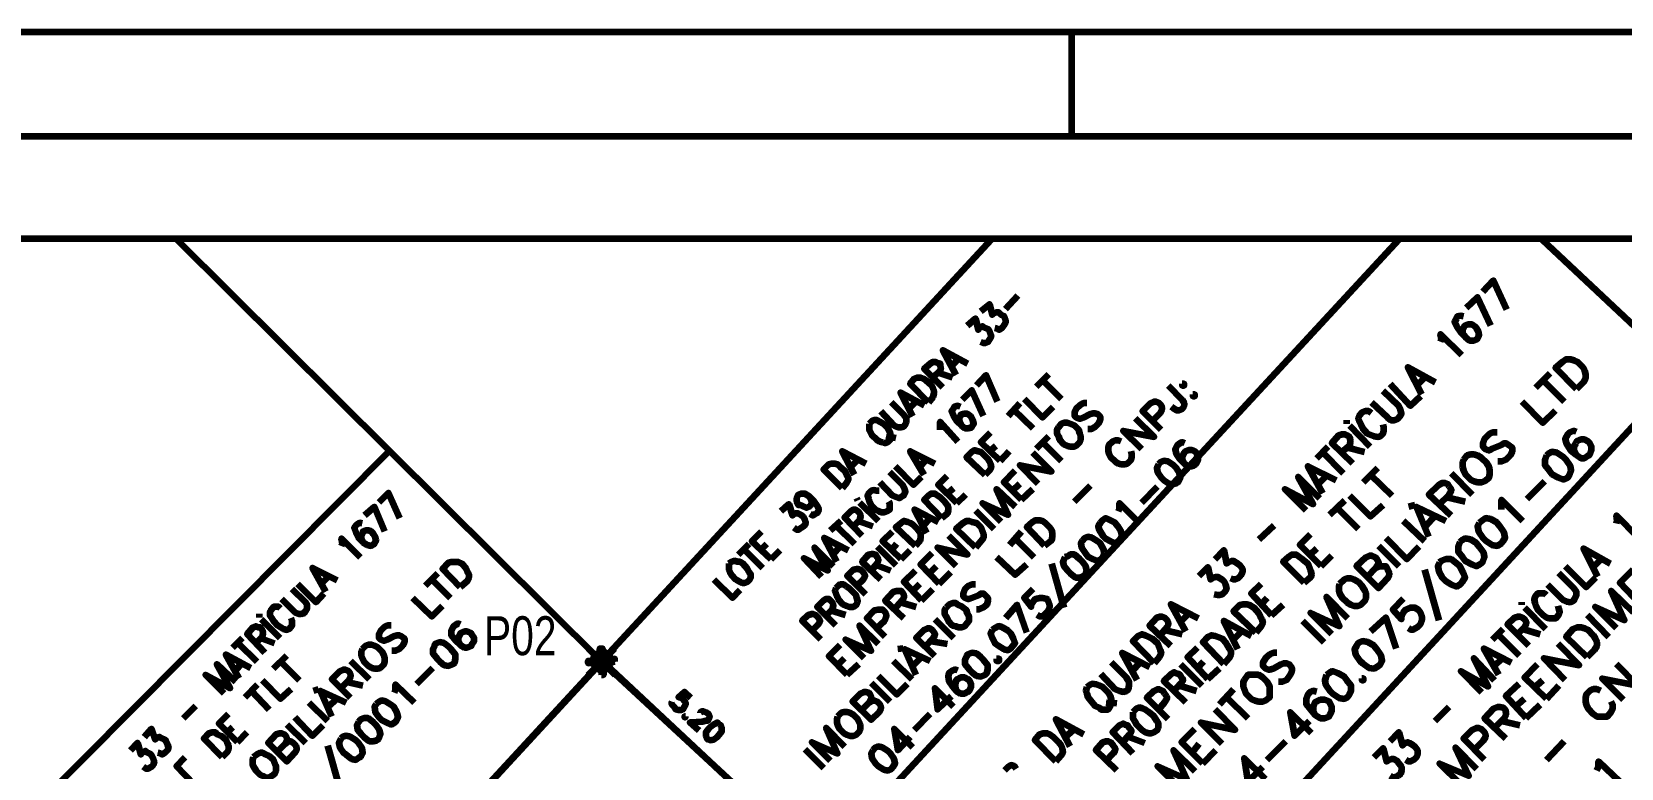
# Model space of a CAD drawing. Header units: inches. Extents: x 1 to 529, y -1 to 335.
# Drawn here: x 69.4 to 189.2, y 279.4 to 334.9 of the extents above; entities that cross this region are included whole.
import ezdxf

# ---------------------------------------------------------------- set-up
doc = ezdxf.new("R2010")
doc.units = ezdxf.units.IN
for name, color, linetype, lineweight in [('H', 7, 'CONTINUOUS', 100), ('P', 250, 'CONTINUOUS', 100), ('Text', 250, 'CONTINUOUS', 100)]:
    doc.layers.add(name, color=color, linetype=linetype, lineweight=lineweight)
doc.styles.get("Standard").update_dxf_attribs({"font": 'txt', "width": 0.75})

msp = doc.modelspace()

# ---------------------------------------------------------------- hatches: boundary and pattern name
at = {"layer": 'H', "linetype": 'CONTINUOUS'}
for points in [[(112.47, 286.4), (112.2, 288.4), (112.33, 286.4), (112.47, 286.4), (112.2, 288.4), (112.4, 288.4)], [(113.33, 287.6), (111.33, 287.27), (113.33, 287.4), (113.33, 287.6), (111.33, 287.27), (111.33, 287.47)]]:
    msp.add_hatch(color=252, dxfattribs=at).paths.add_polyline_path(points)

# ---------------------------------------------------------------- linework, layer by layer
at = {"layer": 'P', "color": 252, "linetype": 'CONTINUOUS'}
for points in [[(1.2, 334.87), (474.8, 334.87), (474.8, 0), (1.2, 0), (1.2, 334.87)], [(147.8, 327), (147.8, 334.87)], [(18.07, 327), (466.93, 327), (466.93, 7.87), (18.07, 7.87), (18.07, 327)], [(23.4, 24.27), (370.13, 24.27), (370.13, 319.27), (23.4, 319.27), (23.4, 24.27)], [(112.33, 287.4), (80.33, 319.2)], [(141.73, 319.2), (112.33, 287.4)], [(172.47, 319.2), (128.8, 272)], [(183.27, 319.2), (292.67, 216.53)], [(180.6, 313.93), (179.6, 316.13), (178.8, 315.27)], [(140.93, 313.8), (141.6, 314.33), (141.8, 313.53), (141.93, 313.67), (142.13, 313.73), (142.27, 313.73), (142.47, 313.53), (142.67, 313.47), (142.8, 313.13), (142.8, 312.93), (142.67, 312.73), (142.53, 312.53), (142.33, 312.4), (142.2, 312.47), (142, 312.53)], [(142.8, 314), (143.73, 315)], [(179.4, 312.73), (178.4, 314.87), (177.53, 314.07)], [(139.93, 312.73), (140.53, 313.27), (140.73, 312.4), (140.87, 312.6), (141.07, 312.67), (141.13, 312.6), (141.47, 312.47), (141.53, 312.4), (141.67, 312.07), (141.73, 311.87), (141.6, 311.67), (141.47, 311.47), (141.27, 311.4), (141.13, 311.4), (140.93, 311.47)], [(177.33, 313.4), (177.13, 313.47), (176.87, 313.4), (176.8, 313.27), (176.67, 313), (176.8, 312.67), (177.13, 312.2), (177.47, 311.87), (177.8, 311.6), (178.13, 311.6), (178.33, 311.67), (178.4, 311.73), (178.53, 312), (178.47, 312.27), (178.33, 312.53), (178.27, 312.6), (178, 312.8), (177.67, 312.8), (177.47, 312.73), (177.4, 312.67), (177.27, 312.4), (177.27, 312.13), (177.47, 311.87)], [(175.6, 311.53), (175.67, 311.73), (175.6, 312.07), (177.2, 310.53)], [(139.07, 309), (138.07, 310.87), (139.93, 309.87)], [(138.07, 308.07), (136.67, 309.47), (137.2, 309.93), (137.33, 310), (137.53, 310), (137.67, 309.93), (137.87, 309.87), (137.87, 309.67), (137.93, 309.53), (137.87, 309.33), (137.33, 308.8)], [(138.73, 309.67), (139.2, 310.2)], [(194, 309.33), (145.4, 256.73)], [(174.2, 307.53), (173.13, 309.6), (175.2, 308.47)], [(185.87, 307.93), (184.27, 309.53), (184.8, 310), (185.07, 310.2), (185.4, 310.2), (185.67, 310.13), (185.93, 310), (186.33, 309.6), (186.47, 309.33), (186.53, 309.07), (186.53, 308.73), (186.4, 308.47), (185.87, 307.93)], [(137, 306.93), (135.6, 308.33), (135.93, 308.73), (136.13, 308.8), (136.4, 308.8), (136.6, 308.73), (136.8, 308.6), (137.2, 308.27), (137.33, 308), (137.4, 307.8), (137.4, 307.6), (137.33, 307.33), (137, 306.93)], [(137.67, 309.2), (138.8, 308.8)], [(142.2, 307), (141.33, 309), (140.6, 308.2)], [(145.13, 308.13), (146.07, 309.07)], [(145.6, 308.6), (147, 307.2)], [(155.07, 308.2), (156.13, 307.13), (156.27, 306.87), (156.27, 306.73), (156.2, 306.53), (156.07, 306.4), (155.87, 306.33), (155.73, 306.33), (155.47, 306.47), (155.33, 306.6)], [(156.13, 308.33), (156.13, 308.2), (156.27, 308.2), (156.27, 308.33), (156.13, 308.33)], [(171.8, 308.33), (173.33, 306.67), (174.13, 307.4)], [(173.87, 308.27), (174.47, 308.87)], [(182.8, 308.07), (183.87, 309.13)], [(183.33, 308.6), (184.93, 307)], [(133.4, 306.27), (134.4, 305.2), (134.67, 305.07), (134.93, 305.07), (135.13, 305.13), (135.27, 305.27), (135.33, 305.47), (135.33, 305.73), (135.13, 306), (134.2, 306.93)], [(135.8, 305.87), (134.87, 307.67), (136.67, 306.73)], [(135.53, 306.47), (136.07, 307)], [(141.13, 305.93), (140.27, 307.87), (139.53, 307.13)], [(143, 305.93), (143.87, 306.87)], [(144.2, 307.2), (145.6, 305.8), (146.4, 306.6)], [(148.93, 306.87), (148.67, 306.87), (148.4, 306.73), (148.13, 306.47), (148, 306.2), (148, 305.93), (148.13, 305.8), (148.33, 305.73), (148.47, 305.73), (148.67, 305.8), (149.2, 306.07), (149.4, 306.13), (149.53, 306.13), (149.73, 306.07), (149.93, 305.87), (149.93, 305.6), (149.8, 305.33), (149.53, 305.07), (149.27, 304.93), (149, 304.93)], [(154.53, 304.87), (153.13, 306.27), (153.73, 306.87), (154, 307), (154.13, 307), (154.33, 306.93), (154.53, 306.73), (154.6, 306.53), (154.6, 306.4), (154.47, 306.13), (153.87, 305.53)], [(156.93, 307.53), (156.93, 307.4), (157.07, 307.4), (157.07, 307.53), (156.93, 307.53)], [(170.4, 306.93), (171.6, 305.8), (171.87, 305.6), (172.13, 305.6), (172.4, 305.73), (172.53, 305.87), (172.67, 306.07), (172.6, 306.4), (172.47, 306.67), (171.27, 307.8)], [(181.73, 307), (183.33, 305.4), (184.27, 306.33)], [(139.4, 306.6), (139.2, 306.67), (138.93, 306.6), (138.87, 306.47), (138.73, 306.27), (138.87, 305.93), (139.13, 305.53), (139.47, 305.2), (139.73, 305), (140, 305), (140.27, 305.07), (140.27, 305.13), (140.4, 305.33), (140.33, 305.6), (140.2, 305.87), (140.13, 305.93), (139.93, 306.07), (139.67, 306.07), (139.4, 306), (139.4, 305.93), (139.27, 305.73), (139.33, 305.47), (139.47, 305.2)], [(143.4, 306.4), (144.87, 305)], [(153.07, 303.4), (151.67, 304.8), (154, 304.33), (152.6, 305.73)], [(170.4, 306.13), (170.2, 306.27), (169.93, 306.27), (169.73, 306.2), (169.47, 305.93), (169.4, 305.73), (169.47, 305.53), (169.6, 305.27), (169.73, 305), (170.07, 304.6), (170.4, 304.47), (170.6, 304.4), (170.87, 304.33), (171.07, 304.4), (171.27, 304.6), (171.33, 304.8), (171.33, 305.07), (171.27, 305.27)], [(132.53, 305.33), (132.53, 305.13), (132.53, 304.87), (132.6, 304.73), (132.73, 304.47), (133.07, 304.13), (133.33, 304), (133.53, 303.93), (133.73, 303.87), (133.93, 303.93), (134.13, 304.13), (134.2, 304.33), (134.13, 304.53), (134.07, 304.73), (133.93, 305), (133.6, 305.33), (133.33, 305.47), (133.13, 305.6), (132.87, 305.6), (132.73, 305.53), (132.53, 305.33)], [(137.87, 304.87), (137.87, 305.07), (137.87, 305.47), (139.2, 304)], [(142.4, 302.53), (140.93, 303.93), (141.67, 304.67)], [(146.8, 305.07), (146.67, 304.87), (146.67, 304.6), (146.8, 304.4), (146.87, 304.13), (147.2, 303.8), (147.47, 303.67), (147.67, 303.6), (148, 303.6), (148.13, 303.67), (148.4, 303.93), (148.47, 304.13), (148.47, 304.4), (148.4, 304.6), (148.33, 304.87), (148, 305.2), (147.67, 305.33), (147.47, 305.4), (147.2, 305.4), (147, 305.33), (146.8, 305.07)], [(169, 302.33), (167.4, 303.87), (167.93, 304.47), (168.2, 304.53), (168.4, 304.53), (168.53, 304.47), (168.73, 304.33), (168.8, 304.07), (168.8, 303.93), (168.73, 303.67), (168.2, 303.2)], [(168.53, 305.33), (168.53, 305.6)], [(168.73, 305.2), (170.27, 303.6)], [(179.87, 304.67), (179.53, 304.67), (179.27, 304.53), (178.93, 304.2), (178.8, 303.87), (178.8, 303.6), (178.93, 303.47), (179.2, 303.33), (179.33, 303.33), (179.53, 303.47), (180.2, 303.73), (180.4, 303.87), (180.53, 303.87), (180.73, 303.73), (181, 303.53), (181, 303.2), (180.87, 302.93), (180.53, 302.6), (180.2, 302.47), (179.93, 302.47)], [(185.87, 304.73), (185.67, 304.8), (185.33, 304.67), (185.2, 304.53), (185, 304.2), (185.07, 303.87), (185.4, 303.33), (185.8, 303), (186.2, 302.73), (186.47, 302.73), (186.73, 302.93), (186.87, 303), (187, 303.33), (187, 303.6), (186.87, 303.87), (186.73, 304), (186.47, 304.13), (186.2, 304.13), (185.87, 304), (185.8, 303.87), (185.67, 303.6), (185.67, 303.33), (185.8, 303)], [(96.4, 303.33), (46.07, 252.73)], [(131.4, 301.47), (130.47, 303.27), (132.27, 302.33)], [(133.8, 304.4), (134.53, 304.27)], [(136.67, 301.47), (135.6, 303.27), (137.47, 302.33)], [(141.27, 301.47), (139.87, 302.8), (140.27, 303.2), (140.47, 303.33), (140.73, 303.27), (140.93, 303.2), (141.13, 303), (141.47, 302.67), (141.6, 302.47), (141.67, 302.27), (141.73, 302), (141.6, 301.8), (141.27, 301.47)], [(141.6, 303.27), (142.07, 303.67)], [(142.4, 302.53), (143.07, 303.27)], [(145.13, 303.47), (146.07, 304.4)], [(145.6, 303.93), (147, 302.53)], [(151.53, 304), (151.33, 304.07), (151.07, 304.07), (150.87, 304), (150.6, 303.73), (150.53, 303.53), (150.53, 303.27), (150.6, 303.07), (150.73, 302.8), (151.07, 302.47), (151.33, 302.33), (151.53, 302.27), (151.8, 302.27), (152, 302.33), (152.27, 302.6), (152.33, 302.8), (152.33, 303.07), (152.27, 303.27)], [(156.33, 303.87), (156.13, 303.93), (155.87, 303.8), (155.73, 303.67), (155.6, 303.4), (155.67, 303.07), (155.93, 302.67), (156.27, 302.33), (156.6, 302.13), (156.87, 302.13), (157.13, 302.27), (157.2, 302.33), (157.33, 302.6), (157.33, 302.87), (157.2, 303.13), (157.13, 303.2), (156.87, 303.33), (156.6, 303.33), (156.33, 303.2), (156.27, 303.13), (156.13, 302.87), (156.13, 302.6), (156.27, 302.33)], [(166.27, 302.73), (167.13, 303.6)], [(168.6, 303.53), (169.87, 303.2)], [(130.47, 300.47), (129.07, 301.87), (129.47, 302.27), (129.67, 302.33), (129.93, 302.33), (130.13, 302.27), (130.33, 302.07), (130.67, 301.8), (130.8, 301.47), (130.93, 301.27), (130.93, 301.07), (130.8, 300.87), (130.47, 300.47)], [(131.13, 302.07), (131.67, 302.6)], [(134.47, 302.13), (135.87, 300.73), (136.47, 301.33)], [(136.33, 302.07), (136.8, 302.6)], [(145.27, 300.8), (143.87, 302.2), (146.27, 301.73), (144.87, 303.13)], [(154.33, 302.27), (154.2, 302), (154.27, 301.67), (154.53, 301.27), (154.73, 301.07), (155.13, 300.8), (155.47, 300.8), (155.73, 300.87), (155.87, 301), (156, 301.27), (155.93, 301.6), (155.67, 302), (155.47, 302.2), (155.07, 302.47), (154.73, 302.53), (154.47, 302.4), (154.33, 302.27)], [(166.73, 300.07), (165.6, 302.13), (167.73, 301.07)], [(166.67, 303.2), (168.27, 301.6)], [(177.33, 302.6), (177.27, 302.4), (177.27, 302.07), (177.33, 301.8), (177.47, 301.53), (177.87, 301.13), (178.13, 301), (178.4, 300.93), (178.73, 300.93), (178.93, 301), (179.27, 301.27), (179.33, 301.53), (179.33, 301.8), (179.27, 302.07), (179.07, 302.4), (178.73, 302.73), (178.4, 302.93), (178.13, 303), (177.87, 303), (177.6, 302.93), (177.33, 302.6)], [(183.6, 302.93), (183.47, 302.6), (183.47, 302.2), (183.8, 301.8), (184, 301.53), (184.47, 301.27), (184.87, 301.13), (185.2, 301.27), (185.33, 301.47), (185.47, 301.8), (185.4, 302.13), (185.07, 302.6), (184.87, 302.8), (184.4, 303.13), (184, 303.2), (183.73, 303.07), (183.6, 302.93)], [(133.33, 300.93), (134.27, 299.93), (134.6, 299.8), (134.8, 299.73), (135, 299.87), (135.13, 299.93), (135.27, 300.2), (135.2, 300.4), (135.07, 300.67), (134.07, 301.67)], [(139.13, 299.33), (137.73, 300.73), (138.4, 301.4)], [(144, 299.6), (142.67, 300.93), (143.53, 301.8)], [(165.47, 298.8), (163.87, 300.4), (166, 299.27), (164.87, 301.33), (166.47, 299.73)], [(166.4, 300.8), (167, 301.4)], [(169.8, 300.93), (170.87, 302)], [(170.33, 301.47), (171.93, 299.93)], [(176.4, 298.4), (174.73, 300), (175.47, 300.73), (175.73, 300.87), (175.93, 300.87), (176.13, 300.8), (176.27, 300.6), (176.4, 300.4), (176.4, 300.27), (176.2, 299.93), (175.53, 299.27)], [(176.4, 301.6), (178, 300)], [(182.13, 299.67), (183.47, 301)], [(97.13, 298.2), (96.27, 300.13), (95.53, 299.4)], [(128, 299.87), (128.13, 299.6), (128.2, 299.4), (128.07, 299.13), (128, 299.07), (127.8, 299), (127.6, 299.07), (127.33, 299.2), (127.2, 299.2), (127.07, 299.47), (127.07, 299.73), (127.13, 299.93), (127.2, 300), (127.4, 300.07), (127.67, 300.07), (128, 299.87), (128.33, 299.53), (128.6, 299.13), (128.73, 298.87), (128.6, 298.6), (128.47, 298.53), (128.27, 298.4), (128.07, 298.53)], [(131.67, 299.53), (131.6, 299.73)], [(133.27, 300.27), (133.07, 300.27), (132.87, 300.33), (132.67, 300.27), (132.47, 300.07), (132.4, 299.93), (132.47, 299.67), (132.53, 299.47), (132.67, 299.2), (133, 298.87), (133.27, 298.73), (133.4, 298.67), (133.67, 298.67), (133.87, 298.73), (134.07, 298.87), (134.07, 299.07), (134.07, 299.33), (134, 299.47)], [(138, 298.2), (136.67, 299.6), (137, 299.93), (137.2, 300.07), (137.47, 300.07), (137.67, 299.93), (137.87, 299.8), (138.2, 299.47), (138.4, 299.2), (138.47, 299.07), (138.47, 298.8), (138.4, 298.53), (138, 298.2)], [(138.4, 300.07), (138.87, 300.47)], [(139.13, 299.33), (139.8, 300)], [(142.47, 297.93), (141.07, 299.33), (143, 298.47), (142.13, 300.4), (143.53, 299.07)], [(143.33, 300.27), (143.87, 300.8)], [(144, 299.6), (144.87, 300.4)], [(148, 299.47), (149.2, 300.67)], [(153.07, 299.4), (154.27, 300.6)], [(168.73, 299.93), (170.33, 298.33), (171.27, 299.2)], [(176.07, 299.8), (177.47, 299.47)], [(96, 297.2), (95.2, 299.07), (94.47, 298.4)], [(125.87, 298.73), (126.47, 299.27), (126.73, 298.4), (126.87, 298.53), (127, 298.6), (127.13, 298.6), (127.4, 298.47), (127.53, 298.33), (127.67, 298.07), (127.73, 297.87), (127.6, 297.6), (127.4, 297.47), (127.2, 297.33), (127.07, 297.33), (126.87, 297.47)], [(132, 296.87), (130.67, 298.27), (131.13, 298.73), (131.33, 298.87), (131.47, 298.87), (131.67, 298.73), (131.8, 298.6), (131.87, 298.4), (131.87, 298.33), (131.8, 298.07), (131.33, 297.6)], [(131.8, 299.4), (133.2, 298)], [(136.87, 297.07), (135.93, 298.87), (137.73, 297.93)], [(140.53, 298.8), (141.93, 297.4)], [(151.33, 298.73), (151.4, 298.93), (151.4, 299.33), (152.8, 297.93)], [(167.27, 298.47), (168.4, 299.53)], [(167.8, 299), (169.4, 297.4)], [(173.67, 299.2), (173.2, 299.07)], [(174.73, 296.8), (173.8, 299.07), (176, 298)], [(180.2, 298.87), (180.2, 299.13), (180.2, 299.6), (181.8, 298)], [(94.27, 297.8), (94.07, 297.87), (93.87, 297.73), (93.8, 297.67), (93.67, 297.47), (93.8, 297.13), (94, 296.73), (94.33, 296.4), (94.67, 296.2), (94.93, 296.13), (95.2, 296.27), (95.2, 296.33), (95.33, 296.53), (95.27, 296.8), (95.13, 297), (95.07, 297.13), (94.8, 297.27), (94.53, 297.27), (94.33, 297.2), (94.33, 297.13), (94.2, 296.87), (94.2, 296.67), (94.33, 296.4)], [(129.6, 297.27), (130.4, 298)], [(130, 297.67), (131.4, 296.27)], [(131.67, 298), (132.8, 297.6)], [(136, 296.13), (134.53, 297.53), (134.93, 297.87), (135.13, 298), (135.4, 297.93), (135.6, 297.87), (135.8, 297.73), (136.13, 297.4), (136.33, 297.13), (136.4, 297), (136.4, 296.73), (136.33, 296.47), (136, 296.13)], [(136.6, 297.67), (137.13, 298.2)], [(140.53, 296), (139.07, 297.4), (139.6, 297.87), (139.87, 298), (140.07, 298), (140.27, 297.93), (140.6, 297.87), (140.93, 297.53), (141.07, 297.2), (141.13, 297), (141.13, 296.73), (140.93, 296.47), (140.53, 296)], [(145.73, 296.13), (144.4, 297.53), (144.87, 297.93), (145.07, 298.07), (145.4, 298.07), (145.6, 298), (145.8, 297.87), (146.13, 297.53), (146.27, 297.33), (146.33, 297.07), (146.33, 296.8), (146.27, 296.53), (145.73, 296.13)], [(149.93, 297.87), (149.8, 297.6), (149.87, 297.33), (150.13, 296.87), (150.33, 296.67), (150.73, 296.47), (151.07, 296.33), (151.33, 296.47), (151.47, 296.67), (151.6, 296.87), (151.53, 297.2), (151.27, 297.6), (151.07, 297.87), (150.67, 298.07), (150.33, 298.2), (150.07, 298), (149.93, 297.87)], [(161.93, 296.6), (163.07, 297.67)], [(172.8, 298), (174.4, 296.47)], [(174.47, 297.6), (175.2, 298.4)], [(178.53, 297.87), (178.4, 297.6), (178.47, 297.2), (178.8, 296.73), (179, 296.53), (179.47, 296.2), (179.87, 296.13), (180.2, 296.33), (180.33, 296.47), (180.47, 296.73), (180.4, 297.13), (180.07, 297.6), (179.87, 297.87), (179.4, 298.13), (179, 298.2), (178.73, 298), (178.53, 297.87)], [(188.87, 297.8), (188.93, 298), (188.87, 298.4), (190.47, 296.8)], [(92.73, 296.13), (92.8, 296.33), (92.73, 296.67), (94.13, 295.27)], [(122.67, 295.47), (123.47, 296.27)], [(125.13, 295.13), (123.67, 296.47), (124.4, 297.2)], [(124.33, 295.8), (124.8, 296.27)], [(130.07, 294.93), (129.13, 296.73), (130.93, 295.8)], [(134.93, 295.13), (133.53, 296.47), (134.27, 297.2)], [(134.2, 295.8), (134.6, 296.27)], [(139.07, 294.6), (137.67, 296), (139.93, 295.47), (138.53, 296.87)], [(143.13, 296.2), (144, 297.2)], [(143.53, 296.67), (144.93, 295.27)], [(148.6, 296.53), (148.47, 296.33), (148.53, 296), (148.8, 295.6), (149, 295.33), (149.4, 295.13), (149.73, 295), (150, 295.13), (150.13, 295.27), (150.27, 295.6), (150.2, 295.87), (149.93, 296.33), (149.73, 296.47), (149.33, 296.73), (149, 296.8), (148.73, 296.67), (148.6, 296.53)], [(166.6, 294.6), (165, 296.2), (165.8, 297)], [(170.93, 296.13), (172.47, 294.6)], [(171.47, 296.73), (173.07, 295.13), (174, 296.07)], [(177.07, 296.4), (176.93, 296.07), (176.93, 295.67), (177.27, 295.27), (177.47, 295), (178, 294.73), (178.33, 294.6), (178.67, 294.8), (178.8, 294.93), (178.93, 295.27), (178.87, 295.6), (178.53, 296.07), (178.33, 296.33), (177.87, 296.6), (177.47, 296.67), (177.2, 296.53), (177.07, 296.4)], [(101.67, 293), (100.33, 294.4), (100.8, 294.87), (101, 294.93), (101.33, 294.93), (101.53, 294.93), (101.8, 294.8), (102.13, 294.4), (102.2, 294.2), (102.33, 294), (102.33, 293.73), (102.2, 293.47), (101.67, 293)], [(121.93, 294.8), (121.93, 294.6), (121.93, 294.33), (122, 294.13), (122.13, 293.93), (122.47, 293.6), (122.8, 293.4), (122.93, 293.33), (123.13, 293.33), (123.33, 293.4), (123.53, 293.6), (123.6, 293.73), (123.6, 294), (123.47, 294.13), (123.33, 294.4), (123, 294.8), (122.8, 294.93), (122.6, 294.93), (122.33, 295), (122.13, 294.93), (121.93, 294.8)], [(123.07, 295.87), (124.47, 294.47)], [(125.13, 295.13), (125.8, 295.8)], [(128.93, 293.8), (127.6, 295.2), (129.4, 294.27), (128.4, 296), (129.8, 294.6)], [(129.8, 295.53), (130.33, 296.07)], [(133.4, 293.6), (132, 294.93), (132.47, 295.47), (132.73, 295.53), (132.8, 295.53), (133, 295.47), (133.13, 295.27), (133.2, 295.13), (133.2, 295), (133.13, 294.8), (132.67, 294.27)], [(133.13, 296.07), (134.53, 294.67)], [(134.93, 295.13), (135.6, 295.8)], [(137.8, 293.27), (136.4, 294.73), (137.27, 295.6)], [(142.13, 295.27), (143.53, 293.93), (144.4, 294.73)], [(147.27, 295.27), (147.13, 294.93), (147.2, 294.6), (147.47, 294.27), (147.67, 294.07), (148.07, 293.73), (148.4, 293.73), (148.67, 293.87), (148.8, 293.93), (148.93, 294.27), (148.87, 294.6), (148.6, 294.93), (148.4, 295.13), (148, 295.47), (147.67, 295.47), (147.47, 295.33), (147.27, 295.27)], [(158.6, 295.13), (159.27, 295.8), (159.47, 294.8), (159.67, 294.93), (159.87, 295), (160, 295), (160.33, 294.8), (160.47, 294.67), (160.67, 294.4), (160.67, 294.13), (160.53, 293.87), (160.33, 293.67), (160.13, 293.6), (160, 293.6), (159.8, 293.67)], [(165.33, 293.33), (163.73, 294.93), (164.2, 295.33), (164.4, 295.47), (164.73, 295.47), (164.93, 295.33), (165.2, 295.13), (165.6, 294.8), (165.73, 294.47), (165.8, 294.27), (165.87, 294), (165.8, 293.73), (165.33, 293.33)], [(165.8, 295.47), (166.27, 295.93)], [(166.6, 294.6), (167.4, 295.4)], [(170.73, 294.47), (171.07, 294.6), (171.2, 294.6), (171.47, 294.6), (171.6, 294.33), (171.73, 294.07), (171.73, 293.93), (171.6, 293.67), (170.93, 292.93), (169.27, 294.6), (170, 295.27), (170.27, 295.4), (170.4, 295.4), (170.67, 295.27), (170.8, 295.13), (170.93, 294.93), (170.93, 294.8), (170.73, 294.47), (170.07, 293.8)], [(175.53, 294.87), (175.4, 294.6), (175.47, 294.2), (175.73, 293.73), (176, 293.47), (176.4, 293.2), (176.8, 293.07), (177.13, 293.27), (177.27, 293.4), (177.47, 293.73), (177.33, 294.07), (177.07, 294.6), (176.8, 294.8), (176.4, 295.13), (176, 295.13), (175.67, 295), (175.53, 294.87)], [(187.47, 293.8), (186.4, 295.93), (188.4, 294.8)], [(187.13, 294.53), (187.73, 295.13)], [(91.53, 292.67), (90.53, 294.47), (92.4, 293.53)], [(91.2, 293.27), (91.73, 293.8)], [(99.07, 293.13), (100, 294.07)], [(132.27, 292.47), (130.87, 293.87), (131.33, 294.33), (131.6, 294.4), (131.67, 294.4), (131.87, 294.33), (132.07, 294.13), (132.2, 293.93), (132.2, 293.8), (132.07, 293.6), (131.6, 293.13)], [(133.07, 294.67), (134.13, 294.27)], [(136.47, 292), (135.13, 293.4), (136, 294.27)], [(137.07, 294.07), (137.6, 294.6)], [(137.8, 293.27), (138.67, 294.13)], [(146.27, 294.8), (147.2, 291.47)], [(157.4, 293.87), (158.07, 294.53), (158.27, 293.6), (158.47, 293.73), (158.67, 293.8), (158.8, 293.8), (159.13, 293.6), (159.27, 293.47), (159.4, 293.2), (159.47, 292.87), (159.33, 292.67), (159.13, 292.47), (158.93, 292.4), (158.8, 292.4), (158.53, 292.47)], [(174.4, 294.33), (175.47, 290.53)], [(183.67, 293.2), (184.8, 292.07), (185.13, 291.93), (185.4, 291.87), (185.67, 292), (185.73, 292.13), (185.87, 292.4), (185.87, 292.67), (185.67, 292.93), (184.53, 294.07)], [(185, 294.6), (186.6, 293), (187.33, 293.73)], [(190.67, 291.73), (189.13, 293.33), (190.13, 294.33)], [(88.2, 292.13), (89.2, 291.13), (89.47, 291), (89.67, 291), (89.93, 291.07), (90, 291.2), (90.13, 291.4), (90.13, 291.67), (90, 291.87), (89, 292.87)], [(89.4, 293.27), (90.8, 291.87), (91.4, 292.53)], [(99.53, 293.6), (100.93, 292.2)], [(120.8, 293.6), (122.2, 292.2), (122.8, 292.8)], [(130, 292.93), (129.93, 292.73), (130, 292.53), (130.07, 292.33), (130.2, 292.07), (130.53, 291.73), (130.8, 291.6), (131, 291.53), (131.2, 291.53), (131.33, 291.53), (131.6, 291.73), (131.67, 291.93), (131.6, 292.2), (131.53, 292.4), (131.33, 292.6), (131, 292.93), (130.8, 293.07), (130.6, 293.2), (130.33, 293.2), (130.2, 293.13), (130, 292.93)], [(135.13, 290.67), (133.73, 292), (134.33, 292.67), (134.6, 292.73), (134.73, 292.73), (134.93, 292.73), (135.07, 292.53), (135.13, 292.4), (135.13, 292.2), (135, 292), (134.4, 291.33)], [(135.8, 292.73), (136.33, 293.27)], [(136.47, 292), (137.33, 292.87)], [(140.53, 293.2), (140.27, 293.2), (139.93, 293.07), (139.73, 292.87), (139.6, 292.53), (139.6, 292.33), (139.73, 292.2), (139.93, 292.13), (140.07, 292.13), (140.27, 292.2), (140.8, 292.4), (140.93, 292.53), (141.13, 292.53), (141.27, 292.4), (141.47, 292.2), (141.47, 292), (141.4, 291.67), (141.13, 291.47), (140.8, 291.33), (140.6, 291.33)], [(144.87, 292.87), (144.2, 292.2), (144.73, 291.53), (144.73, 291.67), (144.87, 291.87), (145.07, 292.13), (145.4, 292.2), (145.6, 292.2), (145.93, 292.13), (146, 292), (146.13, 291.67), (146.13, 291.47), (146, 291.2), (145.8, 291), (145.6, 290.8), (145.4, 290.8), (145.2, 290.93)], [(162.87, 290.87), (161.33, 292.53), (162.07, 293.27)], [(168, 293.27), (167.93, 293.07), (167.93, 292.73), (168, 292.53), (168.2, 292.2), (168.53, 291.87), (168.87, 291.67), (169.07, 291.6), (169.4, 291.6), (169.6, 291.67), (169.93, 292), (170, 292.2), (170, 292.53), (169.93, 292.73), (169.73, 293.07), (169.4, 293.4), (169.07, 293.6), (168.87, 293.67), (168.53, 293.67), (168.33, 293.6), (168, 293.27)], [(183.6, 292.4), (183.47, 292.53), (183.13, 292.53), (182.93, 292.53), (182.73, 292.27), (182.67, 292.07), (182.73, 291.8), (182.8, 291.6), (182.93, 291.33), (183.33, 290.93), (183.6, 290.73), (183.8, 290.67), (184.13, 290.67), (184.33, 290.67), (184.53, 290.93), (184.6, 291.13), (184.53, 291.4), (184.47, 291.6)], [(188.87, 289.93), (187.27, 291.53), (189.47, 290.53), (188.47, 292.73), (190.13, 291.13)], [(88.13, 291.4), (88, 291.53), (87.8, 291.53), (87.6, 291.53), (87.4, 291.27), (87.33, 291.13), (87.33, 290.87), (87.47, 290.67), (87.6, 290.47), (87.93, 290.13), (88.13, 290), (88.33, 289.87), (88.6, 289.8), (88.8, 289.87), (89, 290.13), (89, 290.27), (89, 290.47), (88.93, 290.67)], [(98.07, 292.2), (99.53, 290.8), (100.33, 291.6)], [(130, 290.13), (128.6, 291.53), (129.07, 292), (129.27, 292.13), (129.47, 292.13), (129.6, 292), (129.73, 291.87), (129.8, 291.67), (129.8, 291.6), (129.73, 291.33), (129.27, 290.87)], [(133.73, 289.27), (132.33, 290.67), (132.93, 291.27), (133.2, 291.33), (133.33, 291.33), (133.53, 291.33), (133.73, 291.13), (133.8, 290.93), (133.8, 290.8), (133.67, 290.47), (133.07, 289.93)], [(134.87, 291.87), (136.07, 291.53)], [(138.33, 291.47), (138.2, 291.27), (138.2, 291), (138.33, 290.8), (138.47, 290.47), (138.8, 290.13), (139.07, 290.07), (139.2, 290), (139.53, 290), (139.73, 290.07), (139.93, 290.33), (140.07, 290.47), (140.07, 290.8), (139.93, 291), (139.87, 291.27), (139.53, 291.53), (139.2, 291.67), (139.07, 291.8), (138.8, 291.8), (138.53, 291.67), (138.33, 291.47)], [(144.4, 289.6), (143.67, 291.67), (142.8, 290.67)], [(156.4, 289.67), (155.27, 291.73), (157.33, 290.67)], [(161.67, 289.6), (160, 291.2), (160.47, 291.67), (160.73, 291.73), (161, 291.73), (161.2, 291.67), (161.53, 291.47), (161.87, 291.07), (162, 290.8), (162.13, 290.6), (162.2, 290.33), (162.07, 290.07), (161.67, 289.6)], [(162.07, 291.73), (162.53, 292.2)], [(162.87, 290.87), (163.73, 291.67)], [(167.4, 289.47), (165.8, 291.07), (168, 290.07), (167, 292.27), (168.6, 290.67)], [(172.8, 292.13), (172, 291.33), (172.67, 290.6), (172.67, 290.73), (172.8, 291.07), (173, 291.33), (173.33, 291.47), (173.67, 291.47), (173.93, 291.33), (174.07, 291.13), (174.2, 290.8), (174.2, 290.53), (174.07, 290.2), (173.87, 290), (173.53, 289.8), (173.4, 289.8), (173.2, 289.93)], [(181.73, 291.67), (181.73, 291.87)], [(181.93, 291.47), (183.53, 289.87)], [(86.53, 290.73), (86.53, 291)], [(86.67, 290.6), (88.07, 289.2)], [(96.47, 290.13), (96.2, 290.13), (95.93, 290), (95.67, 289.73), (95.53, 289.47), (95.53, 289.2), (95.67, 289.07), (95.87, 289), (96, 289), (96.2, 289.07), (96.73, 289.33), (96.93, 289.4), (97.07, 289.4), (97.2, 289.33), (97.47, 289.13), (97.47, 288.87), (97.33, 288.6), (97.07, 288.33), (96.8, 288.2), (96.53, 288.2)], [(101.67, 290.2), (101.53, 290.27), (101.27, 290.13), (101.13, 290), (101, 289.73), (101, 289.4), (101.33, 289), (101.67, 288.67), (102, 288.47), (102.2, 288.47), (102.53, 288.6), (102.53, 288.67), (102.73, 288.93), (102.73, 289.2), (102.53, 289.47), (102.53, 289.53), (102.2, 289.67), (102, 289.67), (101.67, 289.53), (101.67, 289.47), (101.53, 289.2), (101.53, 288.93), (101.67, 288.67)], [(128.87, 289.07), (127.47, 290.47), (127.93, 290.93), (128.2, 291), (128.27, 291), (128.47, 290.93), (128.67, 290.73), (128.8, 290.53), (128.8, 290.4), (128.67, 290.2), (128.2, 289.73)], [(129.6, 291.27), (130.73, 290.93)], [(132.13, 287.67), (130.73, 289.07), (132.67, 288.2), (131.8, 290.13), (133.2, 288.73)], [(137.47, 290.6), (138.87, 289.2)], [(155.27, 288.6), (153.67, 290.13), (154.2, 290.73), (154.47, 290.8), (154.6, 290.8), (154.8, 290.73), (155, 290.53), (155.07, 290.33), (155.07, 290.2), (155, 290), (154.47, 289.4)], [(156, 290.4), (156.6, 291)], [(160.33, 288.33), (159.27, 290.47), (161.33, 289.33)], [(165.2, 290.47), (166.8, 288.87)], [(172.27, 288.4), (171.47, 290.73), (170.33, 289.67)], [(182.27, 288.6), (180.67, 290.2), (181.2, 290.73), (181.47, 290.8), (181.6, 290.8), (181.8, 290.73), (181.93, 290.6), (182.07, 290.4), (182.07, 290.27), (181.93, 290), (181.4, 289.47)], [(186.67, 290.93), (188.27, 289.27)], [(84.53, 288.47), (85.27, 289.2)], [(86.93, 288.07), (85.6, 289.47), (86.07, 290), (86.27, 290.07), (86.4, 290), (86.6, 290), (86.73, 289.8), (86.8, 289.6), (86.8, 289.53), (86.73, 289.27), (86.27, 288.8)], [(86.6, 289.2), (87.67, 288.8)], [(137.47, 287.8), (136.07, 289.2), (136.67, 289.8), (136.93, 289.93), (137.07, 289.93), (137.27, 289.8), (137.33, 289.73), (137.47, 289.53), (137.47, 289.4), (137.33, 289.13), (136.73, 288.53)], [(137.2, 288.93), (138.4, 288.73)], [(141.8, 289.8), (141.67, 289.53), (141.8, 289.2), (142, 288.8), (142.27, 288.6), (142.67, 288.33), (143, 288.27), (143.2, 288.4), (143.33, 288.53), (143.53, 288.8), (143.4, 289.13), (143.2, 289.53), (143, 289.73), (142.53, 290), (142.27, 290.07), (142, 289.93), (141.8, 289.8)], [(154, 287.27), (152.4, 288.93), (152.8, 289.33), (153.07, 289.47), (153.33, 289.4), (153.6, 289.27), (153.87, 289.13), (154.27, 288.8), (154.4, 288.47), (154.47, 288.27), (154.53, 288), (154.4, 287.73), (154, 287.27)], [(154.8, 289.8), (156.13, 289.47)], [(159.27, 287.2), (157.67, 288.87), (158.07, 289.27), (158.33, 289.4), (158.6, 289.33), (158.8, 289.27), (159.13, 289.13), (159.47, 288.73), (159.67, 288.4), (159.8, 288.2), (159.8, 287.93), (159.67, 287.67), (159.27, 287.2)], [(160, 289.07), (160.6, 289.67)], [(169.27, 288.6), (169.13, 288.33), (169.2, 287.93), (169.53, 287.47), (169.73, 287.27), (170.2, 286.93), (170.6, 286.87), (170.93, 287.07), (171.07, 287.2), (171.2, 287.47), (171.13, 287.87), (170.8, 288.33), (170.6, 288.6), (170.13, 288.87), (169.73, 288.93), (169.4, 288.8), (169.27, 288.6)], [(179.53, 289.07), (180.33, 289.87)], [(179.93, 289.47), (181.53, 287.87)], [(181.8, 289.87), (183.13, 289.47)], [(186.67, 287.73), (185.07, 289.27), (185.6, 289.87), (185.93, 290), (186.2, 290), (186.47, 289.93), (186.73, 289.8), (187.13, 289.4), (187.27, 289.13), (187.4, 288.87), (187.4, 288.6), (187.2, 288.27), (186.67, 287.73)], [(85, 286.13), (84, 287.93), (85.87, 286.93)], [(84.93, 288.8), (86.33, 287.4)], [(87.6, 286.87), (88.6, 287.87)], [(94.27, 288.33), (94.2, 288.13), (94.2, 287.87), (94.27, 287.67), (94.4, 287.4), (94.73, 287.07), (95, 286.93), (95.2, 286.87), (95.47, 286.87), (95.67, 286.93), (95.93, 287.2), (96, 287.4), (96, 287.67), (95.93, 287.87), (95.8, 288.13), (95.47, 288.47), (95.2, 288.6), (95, 288.67), (94.73, 288.67), (94.53, 288.6), (94.27, 288.33)], [(99.73, 288.6), (99.6, 288.33), (99.6, 288), (99.93, 287.6), (100.13, 287.4), (100.47, 287.13), (100.8, 287.07), (101.13, 287.2), (101.27, 287.33), (101.33, 287.6), (101.33, 287.93), (101, 288.33), (100.8, 288.53), (100.47, 288.8), (100.13, 288.87), (99.8, 288.73), (99.73, 288.6)], [(112.33, 286.4), (112.47, 286.4), (112.2, 288.4), (112.33, 286.4)], [(112.47, 286.4), (112.2, 288.4), (112.4, 288.4), (112.47, 286.4)], [(130.87, 286.4), (129.47, 287.8), (130.33, 288.67)], [(135.07, 288.4), (134.67, 288.33)], [(136.07, 286.4), (135.2, 288.33), (137.13, 287.47)], [(135.8, 287.07), (136.47, 287.73)], [(139.87, 287.8), (139.73, 287.53), (139.73, 287.2), (140.07, 286.8), (140.27, 286.6), (140.6, 286.33), (140.93, 286.27), (141.27, 286.4), (141.4, 286.53), (141.47, 286.8), (141.47, 287.13), (141.13, 287.53), (140.93, 287.73), (140.6, 288), (140.27, 288.07), (139.93, 287.93), (139.87, 287.8)], [(152.73, 286), (151.6, 288.07), (153.67, 287)], [(158.07, 286.07), (156.53, 287.73), (157.27, 288.47)], [(163.27, 288.07), (163, 288.07), (162.73, 287.93), (162.4, 287.67), (162.2, 287.33), (162.2, 287.07), (162.4, 286.87), (162.6, 286.8), (162.73, 286.8), (163, 286.87), (163.6, 287.2), (163.8, 287.27), (164, 287.27), (164.2, 287.2), (164.4, 286.93), (164.4, 286.67), (164.27, 286.4), (164, 286), (163.67, 285.87), (163.4, 285.87)], [(180, 286.4), (178.87, 288.4), (180.93, 287.33)], [(185, 286), (183.4, 287.67), (186.07, 287.13), (184.47, 288.73)], [(64.47, 235.53), (112.47, 287.53)], [(83.87, 285), (82.47, 286.4), (84.33, 285.4), (83.33, 287.2), (84.73, 285.87)], [(84.73, 286.73), (85.2, 287.27)], [(88.13, 287.4), (89.53, 286)], [(93.4, 284.67), (92, 286.07), (92.6, 286.67), (92.87, 286.8), (93, 286.8), (93.2, 286.73), (93.33, 286.6), (93.4, 286.4), (93.4, 286.27), (93.27, 286), (92.67, 285.4)], [(93.4, 287.47), (94.8, 286.07)], [(98.4, 285.73), (99.6, 286.93)], [(113.33, 287.4), (113.33, 287.6), (111.33, 287.27), (113.33, 287.4)], [(113.33, 287.6), (111.33, 287.27), (111.33, 287.47), (113.33, 287.6)], [(112.27, 287.53), (123.2, 277.33)], [(130.13, 287.13), (130.67, 287.67)], [(130.87, 286.4), (131.73, 287.2)], [(134.33, 287.47), (135.73, 286.07)], [(139.2, 286.73), (139, 286.8), (138.73, 286.67), (138.53, 286.53), (138.47, 286.27), (138.53, 285.93), (138.8, 285.53), (139.07, 285.2), (139.4, 285), (139.73, 285), (139.93, 285.13), (140.07, 285.2), (140.2, 285.47), (140.2, 285.73), (140.07, 286), (139.93, 286.07), (139.73, 286.2), (139.4, 286.2), (139.2, 286.07), (139.07, 286), (139, 285.73), (139, 285.47), (139.07, 285.2)], [(142.13, 287.6), (142.13, 287.47), (142.33, 287.47), (142.33, 287.6), (142.13, 287.6)], [(150, 286.47), (151.07, 285.33), (151.4, 285.2), (151.67, 285.13), (151.93, 285.2), (152.07, 285.33), (152.13, 285.6), (152.13, 285.87), (151.93, 286.2), (150.8, 287.33)], [(152.4, 286.73), (152.93, 287.33)], [(156.4, 284.33), (154.73, 285.93), (155.33, 286.47), (155.53, 286.6), (155.67, 286.53), (155.87, 286.47), (156, 286.33), (156.13, 286.13), (156.2, 286), (156, 285.73), (155.53, 285.2)], [(156, 287.2), (157.6, 285.6)], [(157.27, 286.93), (157.73, 287.4)], [(158.07, 286.07), (158.93, 286.87)], [(167, 286.4), (166.87, 286), (166.93, 285.67), (167.27, 285.2), (167.47, 285), (167.93, 284.67), (168.33, 284.6), (168.6, 284.73), (168.73, 284.93), (168.87, 285.2), (168.87, 285.6), (168.53, 286), (168.33, 286.27), (167.87, 286.53), (167.47, 286.67), (167.2, 286.53), (167, 286.4)], [(178.73, 285.07), (177.13, 286.67), (179.2, 285.53), (178.13, 287.67), (179.67, 286)], [(179.67, 287.07), (180.27, 287.67)], [(183.6, 284.6), (181.93, 286.2), (182.93, 287.2)], [(189.4, 284.53), (187.8, 286.13), (190.47, 285.6), (188.87, 287.2)], [(85.47, 284.73), (86.4, 285.67)], [(86.73, 286), (88.13, 284.6), (88.93, 285.33)], [(91, 285.33), (90.6, 285.2)], [(93.13, 285.87), (94.33, 285.6)], [(96.73, 285.07), (96.8, 285.27), (96.8, 285.67), (98.2, 284.33)], [(132.67, 285.8), (134.07, 284.4)], [(133.2, 286.33), (134.6, 284.93), (135.4, 285.73)], [(138.87, 284), (137.47, 285.4), (137.67, 283.8), (138.73, 284.8)], [(148.93, 285.47), (148.87, 285.2), (148.93, 285), (149, 284.73), (149.2, 284.47), (149.53, 284.07), (149.87, 283.93), (150, 283.8), (150.33, 283.8), (150.53, 283.8), (150.73, 284.07), (150.8, 284.27), (150.8, 284.53), (150.73, 284.8), (150.53, 285.07), (150.13, 285.47), (149.87, 285.6), (149.67, 285.67), (149.33, 285.73), (149.2, 285.67), (148.93, 285.47)], [(155.07, 283.07), (153.47, 284.67), (154, 285.2), (154.27, 285.33), (154.4, 285.33), (154.67, 285.2), (154.8, 285), (154.93, 284.8), (155, 284.67), (154.8, 284.33), (154.33, 283.8)], [(155.93, 285.6), (157.2, 285.2)], [(158.93, 284.2), (160, 285.33)], [(160.8, 286), (160.73, 285.87), (160.73, 285.53), (160.8, 285.33), (160.93, 285), (161.33, 284.6), (161.6, 284.47), (161.87, 284.4), (162.2, 284.4), (162.4, 284.47), (162.73, 284.73), (162.73, 285), (162.73, 285.33), (162.73, 285.53), (162.53, 285.87), (162.2, 286.2), (161.87, 286.4), (161.6, 286.4), (161.33, 286.4), (161.07, 286.4), (160.8, 286)], [(169.67, 286.13), (169.67, 286), (169.8, 286), (169.8, 286.13), (169.67, 286.13)], [(182.07, 283.13), (180.53, 284.8), (181.53, 285.73)], [(182.73, 285.47), (183.33, 286)], [(183.6, 284.6), (184.53, 285.6)], [(187.67, 285.2), (187.4, 285.33), (187.13, 285.33), (186.87, 285.2), (186.6, 284.93), (186.53, 284.67), (186.53, 284.4), (186.6, 284.13), (186.73, 283.87), (187.13, 283.47), (187.4, 283.27), (187.67, 283.27), (187.93, 283.27), (188.2, 283.27), (188.47, 283.6), (188.6, 283.87), (188.6, 284.13), (188.47, 284.4)], [(85.93, 285.2), (87.27, 283.8)], [(90.27, 284.33), (91.67, 282.93)], [(92, 283.27), (91.13, 285.2), (93.07, 284.33)], [(91.73, 284), (92.4, 284.6)], [(95.33, 284.2), (95.2, 284), (95.27, 283.6), (95.53, 283.2), (95.73, 283), (96.13, 282.8), (96.47, 282.67), (96.73, 282.8), (96.87, 282.93), (97, 283.2), (96.93, 283.53), (96.67, 284), (96.47, 284.13), (96.07, 284.4), (95.73, 284.47), (95.47, 284.33), (95.33, 284.2)], [(132.53, 284.33), (132.8, 284.47), (132.93, 284.47), (133.13, 284.4), (133.33, 284.2), (133.4, 284), (133.4, 283.87), (133.27, 283.6), (132.67, 283), (131.27, 284.4), (131.87, 285), (132.13, 285.13), (132.27, 285.13), (132.47, 285.07), (132.6, 284.93), (132.67, 284.73), (132.67, 284.6), (132.53, 284.33), (131.93, 283.73)], [(150.4, 284.33), (151.2, 284.27)], [(159.47, 284.73), (161.07, 283.13)], [(166.27, 285.13), (166, 285.2), (165.73, 285.07), (165.6, 284.93), (165.47, 284.6), (165.47, 284.2), (165.8, 283.8), (166.13, 283.4), (166.53, 283.13), (166.87, 283.13), (167.2, 283.27), (167.27, 283.4), (167.4, 283.67), (167.4, 284), (167.27, 284.33), (167.2, 284.4), (166.87, 284.53), (166.53, 284.53), (166.27, 284.4), (166.13, 284.33), (166, 284), (166, 283.67), (166.13, 283.4)], [(181.27, 284), (181.93, 284.6)], [(182.07, 283.13), (183.13, 284.13)], [(80.8, 283.13), (81.73, 284.07)], [(84.87, 281.33), (83.47, 282.73), (84.2, 283.47)], [(89.2, 283.2), (90.53, 281.8), (91.33, 282.6)], [(94, 282.87), (93.87, 282.6), (93.93, 282.27), (94.2, 281.93), (94.4, 281.73), (94.8, 281.4), (95.13, 281.4), (95.4, 281.47), (95.53, 281.6), (95.67, 281.93), (95.6, 282.27), (95.33, 282.6), (95.13, 282.8), (94.73, 283.13), (94.4, 283.13), (94.13, 283), (94, 282.87)], [(130.13, 283.27), (130.07, 283.07), (130.07, 282.8), (130.13, 282.6), (130.27, 282.33), (130.6, 282), (130.87, 281.87), (131.07, 281.8), (131.33, 281.8), (131.53, 281.87), (131.8, 282.13), (131.87, 282.33), (131.87, 282.6), (131.8, 282.8), (131.67, 283.07), (131.33, 283.4), (131.07, 283.53), (130.87, 283.6), (130.6, 283.6), (130.4, 283.53), (130.13, 283.27)], [(135.93, 282.27), (137.13, 283.47)], [(147.67, 281), (146.6, 283.07), (148.67, 281.93)], [(152.4, 283.6), (152.4, 283.47), (152.4, 283.13), (152.53, 282.93), (152.67, 282.67), (153.07, 282.27), (153.33, 282.07), (153.6, 282), (153.8, 282), (154, 282.07), (154.27, 282.27), (154.33, 282.47), (154.33, 282.73), (154.2, 282.93), (154, 283.27), (153.6, 283.6), (153.33, 283.8), (153.13, 283.87), (152.87, 283.93), (152.67, 283.87), (152.4, 283.6)], [(159.13, 281.2), (157.53, 282.8), (160.13, 282.27), (158.6, 283.8)], [(165.87, 282), (164.27, 283.6), (164.6, 281.8), (165.73, 282.93)], [(175.2, 282.93), (176.27, 284)], [(180.53, 281.6), (178.93, 283.13), (179.6, 283.87), (179.93, 284), (180.07, 284), (180.33, 283.93), (180.47, 283.8), (180.53, 283.53), (180.53, 283.4), (180.4, 283.13), (179.67, 282.4)], [(180.2, 282.93), (181.6, 282.6)], [(77.87, 281.73), (78.4, 282.33), (78.67, 281.53), (78.8, 281.67), (79, 281.73), (79.07, 281.67), (79.4, 281.53), (79.47, 281.4), (79.6, 281.13), (79.67, 280.87), (79.6, 280.73), (79.4, 280.53), (79.2, 280.4), (79.07, 280.47), (78.87, 280.53)], [(83.73, 280.2), (82.33, 281.6), (82.73, 282), (83, 282.07), (83.2, 282.07), (83.33, 281.93), (83.67, 281.8), (84, 281.53), (84.13, 281.2), (84.2, 281.07), (84.2, 280.8), (84.13, 280.6), (83.73, 280.2)], [(84.13, 282.07), (84.53, 282.47)], [(84.87, 281.33), (85.6, 282.07)], [(88.47, 281.2), (88.73, 281.4), (88.87, 281.4), (89.07, 281.27), (89.27, 281.07), (89.33, 280.87), (89.33, 280.73), (89.2, 280.53), (88.6, 279.87), (87.2, 281.27), (87.8, 281.93), (88.07, 282), (88.2, 282), (88.4, 281.93), (88.53, 281.8), (88.6, 281.6), (88.6, 281.47), (88.47, 281.2), (87.87, 280.6)], [(88.6, 282.67), (90, 281.27)], [(92.67, 281.6), (92.53, 281.27), (92.6, 280.93), (92.87, 280.53), (93.07, 280.4), (93.47, 280.07), (93.8, 280), (94.07, 280.2), (94.2, 280.27), (94.33, 280.53), (94.27, 280.87), (94, 281.27), (93.8, 281.47), (93.4, 281.73), (93.07, 281.8), (92.8, 281.73), (92.67, 281.6)], [(129.6, 279.93), (128.2, 281.33), (130.13, 280.47), (129.27, 282.4), (130.67, 281)], [(135.8, 280.93), (134.4, 282.33), (134.67, 280.73), (135.6, 281.73)], [(146.6, 279.87), (145, 281.47), (145.4, 281.93), (145.67, 282), (145.93, 282), (146.13, 281.93), (146.4, 281.73), (146.8, 281.33), (147, 281.07), (147.07, 280.87), (147.13, 280.53), (147, 280.33), (146.6, 279.87)], [(147.33, 281.73), (147.93, 282.27)], [(152.4, 280.47), (150.87, 282.07), (151.4, 282.6), (151.67, 282.73), (151.8, 282.67), (152, 282.6), (152.13, 282.4), (152.27, 282.27), (152.27, 282.07), (152.13, 281.87), (151.6, 281.27)], [(152.07, 281.73), (153.27, 281.27)], [(157.67, 279.73), (156.07, 281.33), (157.07, 282.33)], [(171.8, 281.4), (172.47, 282.07), (172.73, 281.07), (172.93, 281.27), (173.13, 281.33), (173.27, 281.27), (173.53, 281.13), (173.67, 281), (173.87, 280.73), (173.87, 280.4), (173.8, 280.2), (173.6, 280), (173.33, 279.87), (173.2, 279.87), (173, 280)], [(178.93, 280), (177.33, 281.6), (178, 282.27), (178.33, 282.4), (178.47, 282.4), (178.67, 282.33), (178.93, 282.07), (179, 281.87), (179, 281.73), (178.8, 281.4), (178.13, 280.73)], [(76.8, 280.73), (77.33, 281.27), (77.6, 280.4), (77.73, 280.6), (77.93, 280.67), (78, 280.6), (78.27, 280.47), (78.4, 280.33), (78.53, 280.07), (78.6, 279.87), (78.53, 279.6), (78.4, 279.47), (78.13, 279.33), (78, 279.33), (77.8, 279.47)], [(86.07, 280.2), (86, 280), (86, 279.67), (86.07, 279.53), (86.27, 279.2), (86.6, 278.87), (86.8, 278.8), (87, 278.67), (87.27, 278.67), (87.47, 278.8), (87.73, 279), (87.8, 279.2), (87.8, 279.53), (87.73, 279.67), (87.6, 280), (87.27, 280.27), (87, 280.4), (86.8, 280.53), (86.6, 280.53), (86.33, 280.4), (86.07, 280.2)], [(91.67, 281.07), (92.6, 277.8)], [(127.67, 280.8), (129.07, 279.4)], [(132.8, 280.73), (132.67, 280.47), (132.73, 280.13), (133, 279.73), (133.2, 279.53), (133.6, 279.27), (133.93, 279.2), (134.2, 279.33), (134.33, 279.47), (134.47, 279.73), (134.4, 280.07), (134.13, 280.47), (133.93, 280.67), (133.53, 280.93), (133.2, 281), (132.93, 280.87), (132.8, 280.73)], [(151.2, 279.2), (149.6, 280.73), (150.13, 281.33), (150.4, 281.4), (150.53, 281.4), (150.73, 281.33), (150.93, 281.07), (151.07, 280.87), (151.07, 280.73), (150.93, 280.47), (150.4, 279.93)], [(155.87, 277.93), (154.27, 279.53), (156.47, 278.53), (155.47, 280.73), (157.07, 279.13)], [(156.87, 280.53), (157.4, 281.2)], [(157.67, 279.73), (158.67, 280.73)], [(162.53, 280), (163.93, 281.4)], [(170.6, 280.2), (171.27, 280.87), (171.53, 279.87), (171.73, 280), (171.93, 280.07), (172.07, 280.07), (172.33, 279.93), (172.47, 279.73), (172.67, 279.47), (172.67, 279.2), (172.6, 278.93), (172.4, 278.8), (172.13, 278.67), (172, 278.67), (171.8, 278.8)], [(177.13, 278.13), (175.53, 279.73), (177.73, 278.8), (176.73, 280.93), (178.33, 279.33)], [(183.6, 280), (184.93, 281.4)], [(81.6, 278.13), (80.27, 279.53), (80.93, 280.2)], [(143.6, 279.33), (143.47, 279.53), (143.2, 279.6), (143, 279.47), (142.73, 279.2)], [(162.4, 278.53), (160.8, 280.13), (161.07, 278.33), (162.2, 279.47)], [(187.4, 279.2), (187.53, 279.47), (187.53, 279.87), (189.13, 278.33)]]:
    msp.add_lwpolyline(points, dxfattribs=at)
at = {"layer": 'P', "color": 0, "linetype": 'CONTINUOUS'}
for points in [[(111.33, 286.4), (113.33, 288.4)], [(111.33, 288.4), (113.33, 286.4)], [(113.07, 287.47), (113, 287.73), (112.87, 287.93), (112.67, 288.07), (112.4, 288.13), (112.13, 288.07), (111.87, 287.93), (111.73, 287.73), (111.67, 287.47), (111.73, 287.2), (111.87, 286.93), (112.13, 286.8), (112.4, 286.73), (112.67, 286.8), (112.87, 286.93), (113, 287.2), (113.07, 287.47)], [(340.13, 173), (338.8, 113.07), (273.47, 42.13), (64.47, 235.6), (112.33, 287.4), (244.8, 164.8), (292.67, 216.53), (340.13, 173)], [(119.07, 284.67), (118.6, 285.13), (118.13, 284.73), (118.2, 284.73), (118.4, 284.67), (118.53, 284.47), (118.67, 284.33), (118.67, 284.13), (118.53, 283.93), (118.47, 283.8), (118.33, 283.73), (118.13, 283.73), (117.93, 283.8), (117.8, 284), (117.67, 284.13), (117.6, 284.27), (117.67, 284.4)], [(118.67, 283.27), (118.6, 283.27), (118.6, 283.2), (118.67, 283.2), (118.67, 283.27)], [(119.8, 283.53), (119.8, 283.6), (119.93, 283.67), (120, 283.67), (120.2, 283.6), (120.4, 283.47), (120.47, 283.27), (120.47, 283.2), (120.4, 283.07), (120.33, 282.93), (120.2, 282.93), (119.93, 282.87), (119, 282.8), (119.67, 282.2)], [(121.2, 282.67), (121.07, 282.8), (120.8, 282.67), (120.53, 282.47), (120.4, 282.33), (120.2, 282.07), (120.2, 281.8), (120.27, 281.6), (120.4, 281.53), (120.53, 281.47), (120.8, 281.53), (121.07, 281.73), (121.2, 281.87), (121.4, 282.13), (121.4, 282.4), (121.33, 282.6), (121.2, 282.67)]]:
    msp.add_lwpolyline(points, dxfattribs=at)

# ---------------------------------------------------------------- texts
at = {"layer": 'Text', "color": 0, "linetype": 'CONTINUOUS', "insert": (103.47, 289.33), "char_height": 2.9333, "width": 9.4667, "attachment_point": 4}
msp.add_mtext('{\\fHelvetica|b0|i0|c1|p15;P02}', dxfattribs=at)

doc.saveas('drawing.dxf')
